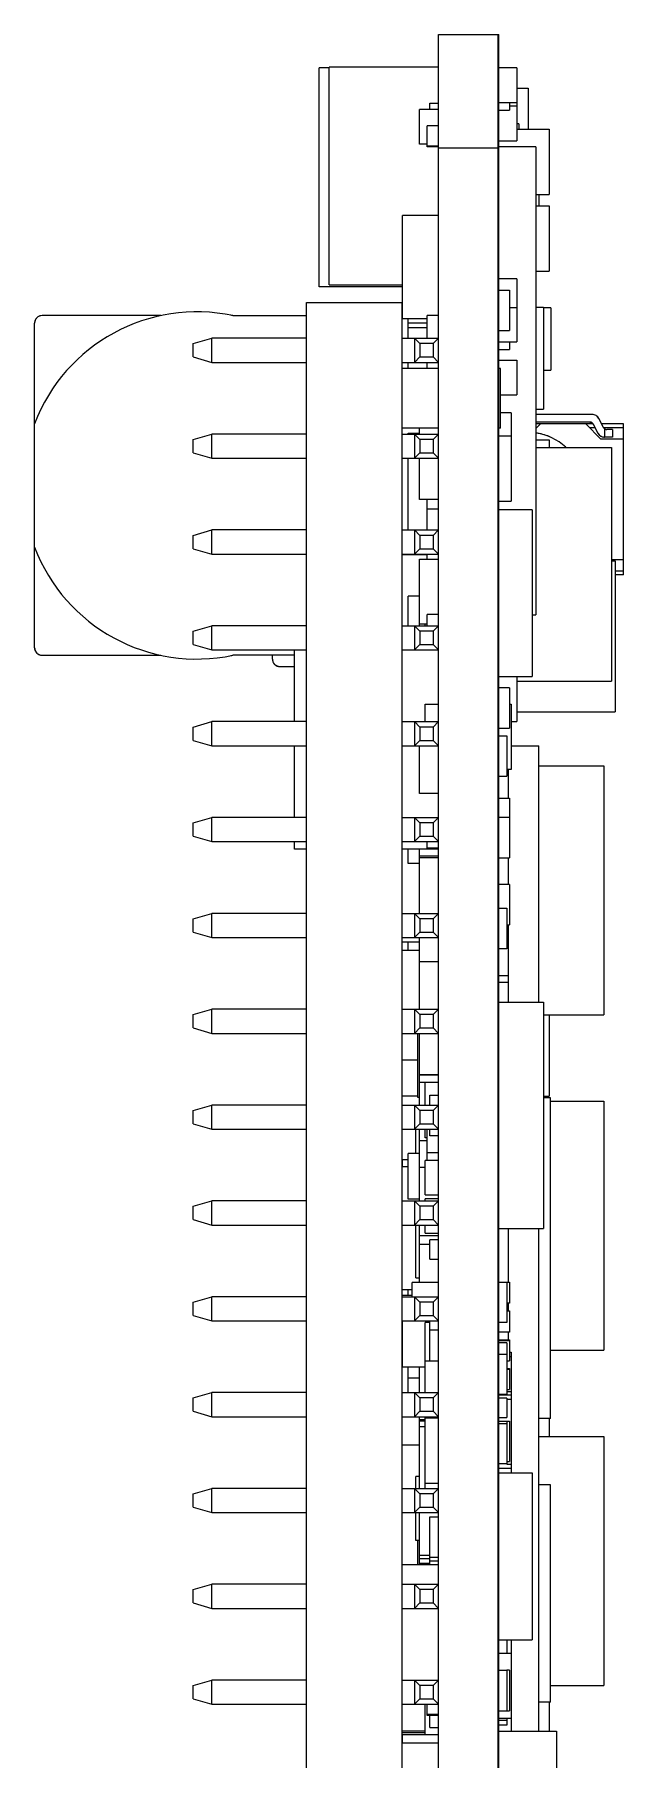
# Model space of a CAD drawing. Header units: millimetres. Extents: x 15 to 418, y 12 to 300.
# Drawn here: x 237.61 to 253.21, y 162.66 to 208.37 of the extents above; entities that cross this region are included whole.
import ezdxf

# ---------------------------------------------------------------- set-up
doc = ezdxf.new("R2010")
doc.units = ezdxf.units.MM
doc.header["$LTSCALE"] = 23.1
doc.layers.get('0').update_dxf_attribs({"linetype": 'CONTINUOUS'})

msp = doc.modelspace()

# ---------------------------------------------------------------- linework, layer by layer
at = {"color": 7, "linetype": 'Continuous'}
for p, q in [((248.311, 123.372), (248.311, 208.372)), ((248.311, 208.372), (249.911, 208.372)), ((249.889, 123.372), (249.889, 208.372)), ((249.911, 123.372), (249.911, 208.372)), ((245.151, 201.686), (245.151, 207.486)), ((245.411, 207.486), (245.151, 207.486)), ((245.411, 201.734), (245.411, 207.503)), ((248.311, 207.503), (245.411, 207.503)), ((250.389, 207.488), (249.911, 207.488)), ((250.389, 207.488), (250.389, 205.558)), ((250.389, 206.949), (250.689, 206.949)), ((250.689, 206.949), (250.689, 205.863)), ((247.811, 205.47), (247.811, 206.384)), ((248.311, 206.384), (247.811, 206.384)), ((248.081, 206.384), (248.081, 206.551)), ((248.081, 206.551), (248.311, 206.551)), ((249.911, 206.574), (250.389, 206.574)), ((249.911, 206.369), (250.189, 206.369)), ((250.189, 206.574), (250.189, 206.369)), ((250.389, 206.472), (250.189, 206.472)), ((248.011, 205.393), (248.011, 205.953)), ((248.311, 205.953), (248.011, 205.953)), ((250.439, 206.008), (250.389, 206.008)), ((250.389, 205.863), (251.239, 205.863)), ((250.439, 206.008), (250.439, 205.863)), ((251.239, 205.863), (251.239, 204.136)), ((248.011, 205.47), (247.811, 205.47)), ((248.311, 205.417), (248.011, 205.417)), ((248.311, 205.393), (248.011, 205.393)), ((248.311, 205.372), (249.911, 205.372)), ((249.911, 205.558), (250.389, 205.558)), ((250.889, 205.396), (249.911, 205.396)), ((250.889, 205.396), (250.889, 192.996)), ((250.889, 204.136), (251.239, 204.136)), ((250.969, 204.136), (250.969, 203.831)), ((247.361, 200.834), (247.361, 203.577)), ((248.311, 203.577), (247.361, 203.577)), ((250.889, 203.831), (251.239, 203.831)), ((251.239, 203.831), (251.239, 202.104)), ((250.889, 202.104), (251.239, 202.104)), ((247.361, 201.686), (245.151, 201.686)), ((245.411, 201.734), (247.361, 201.734)), ((250.389, 201.9), (249.911, 201.9)), ((250.389, 201.9), (250.389, 200.224)), ((244.811, 150.472), (244.811, 201.272)), ((244.811, 201.272), (247.351, 201.272)), ((247.351, 150.472), (247.351, 201.272)), ((249.911, 201.597), (250.189, 201.597)), ((250.189, 201.597), (250.189, 200.527)), ((237.611, 192.122), (237.611, 200.722)), ((240.957, 200.922), (237.811, 200.922)), ((242.865, 200.922), (244.811, 200.922)), ((247.351, 200.922), (247.361, 200.922)), ((248.011, 200.834), (247.361, 200.834)), ((247.511, 200.322), (247.511, 200.834)), ((248.011, 200.726), (247.511, 200.726)), ((248.011, 200.322), (248.011, 200.925)), ((248.311, 200.925), (248.011, 200.925)), ((250.189, 201.138), (250.389, 201.138)), ((250.889, 201.142), (251.089, 201.142)), ((251.089, 201.142), (251.089, 198.442)), ((251.289, 201.126), (251.089, 201.126)), ((251.289, 201.126), (251.289, 199.475)), ((241.811, 200.179), (242.311, 200.322)), ((242.311, 199.682), (242.311, 200.322)), ((244.811, 200.322), (242.311, 200.322)), ((247.351, 200.322), (248.311, 200.322)), ((248.011, 200.599), (247.511, 200.599)), ((247.671, 200.322), (247.671, 199.682)), ((247.814, 200.179), (247.671, 200.322)), ((248.311, 200.322), (248.167, 200.179)), ((249.911, 200.527), (250.189, 200.527)), ((241.811, 199.826), (241.811, 200.179)), ((241.811, 199.826), (242.311, 199.682)), ((247.671, 199.682), (247.814, 199.826)), ((247.814, 200.179), (247.814, 199.826)), ((248.167, 200.179), (247.814, 200.179)), ((247.814, 199.826), (248.167, 199.826)), ((248.167, 200.179), (248.167, 199.826)), ((248.167, 199.826), (248.311, 199.682)), ((249.911, 200.224), (250.389, 200.224)), ((249.911, 200.02), (250.189, 200.02)), ((250.189, 200.224), (250.189, 200.02)), ((242.311, 199.682), (244.811, 199.682)), ((247.351, 199.682), (248.311, 199.682)), ((248.311, 199.522), (247.351, 199.522)), ((247.511, 199.522), (247.511, 199.682)), ((248.011, 199.522), (248.011, 199.682)), ((249.911, 199.741), (250.389, 199.741)), ((249.951, 199.522), (249.911, 199.522)), ((249.951, 197.942), (249.951, 199.522)), ((250.389, 199.741), (250.389, 198.827)), ((251.089, 199.475), (251.289, 199.475)), ((249.951, 198.827), (250.389, 198.827)), ((250.889, 198.442), (251.089, 198.442)), ((250.239, 198.344), (249.951, 198.344)), ((250.239, 198.344), (250.239, 196.008)), ((252.381, 198.302), (250.889, 198.302)), ((251.012, 198.052), (250.889, 197.93)), ((252.407, 198.052), (250.889, 198.052)), ((250.912, 197.952), (250.889, 197.952)), ((252.321, 198.102), (250.902, 198.102)), ((252.611, 197.652), (252.211, 198.052)), ((252.46, 197.952), (252.311, 197.952)), ((252.409, 198.049), (252.534, 197.81)), ((252.683, 197.956), (252.559, 198.195)), ((253.211, 198.052), (252.633, 198.052)), ((253.211, 197.952), (252.685, 197.952)), ((253.211, 194.052), (253.211, 198.052)), ((241.811, 197.639), (242.311, 197.782)), ((241.811, 197.286), (241.811, 197.639)), ((242.311, 197.142), (242.311, 197.782)), ((244.811, 197.782), (242.311, 197.782)), ((248.311, 197.942), (247.351, 197.942)), ((247.351, 197.782), (248.311, 197.782)), ((247.511, 197.782), (247.511, 197.805)), ((247.511, 197.805), (247.811, 197.805)), ((247.671, 197.782), (247.671, 197.142)), ((247.814, 197.639), (247.671, 197.782)), ((247.811, 197.774), (247.811, 197.942)), ((247.814, 197.639), (247.814, 197.286)), ((248.167, 197.639), (247.814, 197.639)), ((248.311, 197.782), (248.167, 197.639)), ((248.167, 197.639), (248.167, 197.286)), ((249.951, 197.942), (249.911, 197.942)), ((249.911, 197.735), (250.239, 197.735)), ((250.889, 197.633), (251.239, 197.633)), ((251.239, 197.633), (251.239, 197.431)), ((253.211, 197.652), (252.611, 197.652)), ((252.916, 197.702), (252.711, 197.702)), ((252.716, 197.702), (252.716, 197.919)), ((252.916, 197.902), (252.772, 197.902)), ((252.916, 197.902), (252.916, 197.702)), ((241.811, 197.286), (242.311, 197.142)), ((242.311, 197.142), (244.811, 197.142)), ((247.351, 197.142), (248.311, 197.142)), ((247.511, 195.242), (247.511, 197.142)), ((247.671, 197.142), (247.814, 197.286)), ((247.811, 196.046), (247.811, 197.142)), ((247.814, 197.286), (248.167, 197.286)), ((248.167, 197.286), (248.311, 197.142)), ((250.889, 197.431), (252.889, 197.431)), ((252.889, 197.431), (252.889, 191.231)), ((248.311, 196.046), (247.811, 196.046)), ((248.011, 195.242), (248.011, 196.046)), ((248.311, 195.794), (248.011, 195.794)), ((249.911, 196.008), (250.239, 196.008)), ((250.789, 195.779), (249.911, 195.779)), ((250.789, 195.779), (250.789, 191.359)), ((241.811, 195.099), (242.311, 195.242)), ((242.311, 194.602), (242.311, 195.242)), ((244.811, 195.242), (242.311, 195.242)), ((247.351, 195.242), (248.311, 195.242)), ((247.671, 195.242), (247.671, 194.602)), ((247.814, 195.099), (247.671, 195.242)), ((248.311, 195.242), (248.167, 195.099)), ((241.811, 194.746), (241.811, 195.099)), ((241.811, 194.746), (242.311, 194.602)), ((247.671, 194.602), (247.814, 194.746)), ((247.814, 195.099), (247.814, 194.746)), ((248.167, 195.099), (247.814, 195.099)), ((247.814, 194.746), (248.167, 194.746)), ((248.167, 195.099), (248.167, 194.746)), ((248.167, 194.746), (248.311, 194.602)), ((242.311, 194.602), (244.811, 194.602)), ((247.351, 194.602), (248.311, 194.602)), ((248.011, 194.585), (247.351, 194.585)), ((247.811, 192.702), (247.811, 194.472)), ((247.811, 194.472), (248.311, 194.472)), ((248.011, 194.472), (248.011, 194.602)), ((253.211, 194.452), (252.889, 194.452)), ((252.889, 194.426), (252.989, 194.426)), ((252.989, 194.426), (252.989, 190.426)), ((253.211, 194.152), (252.989, 194.152)), ((253.211, 194.052), (252.989, 194.052)), ((247.511, 192.702), (247.511, 193.487)), ((247.811, 193.487), (247.511, 193.487)), ((248.011, 192.702), (248.011, 192.999)), ((248.311, 192.999), (248.011, 192.999)), ((250.789, 192.996), (250.889, 192.996)), ((241.811, 192.559), (242.311, 192.702)), ((241.811, 192.206), (241.811, 192.559)), ((242.311, 192.062), (242.311, 192.702)), ((244.811, 192.702), (242.311, 192.702)), ((247.351, 192.702), (248.311, 192.702)), ((247.671, 192.702), (247.671, 192.062)), ((247.814, 192.559), (247.671, 192.702)), ((248.011, 192.744), (247.811, 192.744)), ((247.814, 192.559), (247.814, 192.206)), ((248.167, 192.559), (247.814, 192.559)), ((247.961, 192.702), (247.961, 192.744)), ((248.311, 192.702), (248.167, 192.559)), ((248.167, 192.559), (248.167, 192.206)), ((241.811, 192.206), (242.311, 192.062)), ((242.311, 192.062), (244.811, 192.062)), ((244.501, 190.162), (244.501, 192.062)), ((247.351, 192.062), (248.311, 192.062)), ((247.671, 192.062), (247.814, 192.206)), ((247.814, 192.206), (248.167, 192.206)), ((248.167, 192.206), (248.311, 192.062)), ((237.811, 191.922), (240.957, 191.922)), ((244.501, 191.922), (242.865, 191.922)), ((243.911, 191.822), (243.911, 191.922)), ((243.911, 191.822), (243.916, 191.791)), ((244.111, 191.622), (244.501, 191.622)), ((249.911, 191.359), (250.789, 191.359)), ((250.389, 191.359), (250.389, 190.166)), ((250.389, 191.231), (252.889, 191.231)), ((250.189, 191.056), (249.911, 191.056)), ((250.189, 191.056), (250.189, 189.985)), ((247.961, 190.162), (247.961, 190.623)), ((247.961, 190.623), (248.311, 190.623)), ((250.189, 190.623), (250.239, 190.623)), ((250.239, 190.623), (250.239, 188.896)), ((250.389, 190.426), (252.989, 190.426)), ((241.811, 190.019), (242.311, 190.162)), ((241.811, 189.666), (241.811, 190.019)), ((242.311, 189.522), (242.311, 190.162)), ((244.811, 190.162), (242.311, 190.162)), ((247.351, 190.162), (248.311, 190.162)), ((247.671, 190.162), (247.671, 189.522)), ((247.814, 190.019), (247.671, 190.162)), ((247.814, 190.019), (247.814, 189.666)), ((248.167, 190.019), (247.814, 190.019)), ((248.311, 190.162), (248.167, 190.019)), ((248.167, 190.019), (248.167, 189.666)), ((249.911, 189.986), (250.189, 189.986)), ((249.911, 189.985), (250.189, 189.985)), ((249.911, 189.787), (250.119, 189.787)), ((250.119, 189.787), (250.119, 188.715)), ((250.239, 190.166), (250.389, 190.166)), ((241.811, 189.666), (242.311, 189.522)), ((242.311, 189.522), (244.811, 189.522)), ((244.501, 187.622), (244.501, 189.522)), ((247.351, 189.522), (248.311, 189.522)), ((247.671, 189.522), (247.814, 189.666)), ((247.811, 188.261), (247.811, 189.522)), ((247.814, 189.666), (248.167, 189.666)), ((248.167, 189.666), (248.311, 189.522)), ((250.239, 189.522), (250.97, 189.522)), ((250.97, 182.726), (250.97, 189.522)), ((250.239, 188.896), (250.119, 188.896)), ((250.161, 188.134), (250.161, 188.896)), ((250.97, 188.995), (252.689, 188.995)), ((252.689, 188.995), (252.689, 182.395)), ((249.911, 188.715), (250.119, 188.715)), ((248.311, 188.261), (247.811, 188.261)), ((249.911, 188.134), (250.189, 188.134)), ((250.189, 188.134), (250.189, 186.557)), ((241.811, 187.479), (242.311, 187.622)), ((241.811, 187.126), (241.811, 187.479)), ((242.311, 186.982), (242.311, 187.622)), ((244.811, 187.622), (242.311, 187.622)), ((247.351, 187.622), (248.311, 187.622)), ((247.671, 187.622), (247.671, 186.982)), ((247.814, 187.479), (247.671, 187.622)), ((247.814, 187.479), (247.814, 187.126)), ((248.167, 187.479), (247.814, 187.479)), ((248.311, 187.622), (248.167, 187.479)), ((248.167, 187.479), (248.167, 187.126)), ((249.911, 187.627), (250.189, 187.627)), ((241.811, 187.126), (242.311, 186.982)), ((242.311, 186.982), (244.811, 186.982)), ((244.501, 186.78), (244.501, 186.982)), ((247.351, 186.982), (248.311, 186.982)), ((247.671, 186.982), (247.814, 187.126)), ((247.814, 187.126), (248.167, 187.126)), ((248.011, 186.787), (248.011, 186.982)), ((248.167, 187.126), (248.311, 186.982)), ((244.811, 186.78), (244.501, 186.78)), ((248.011, 186.78), (247.351, 186.78)), ((247.511, 186.401), (247.511, 186.78)), ((247.811, 185.082), (247.811, 186.78)), ((248.311, 186.598), (247.811, 186.598)), ((247.811, 186.559), (248.311, 186.559)), ((248.311, 186.81), (248.011, 186.81)), ((248.311, 186.787), (248.011, 186.787)), ((249.911, 186.557), (250.189, 186.557)), ((250.161, 185.849), (250.161, 186.557)), ((247.811, 186.401), (247.511, 186.401)), ((250.189, 185.849), (249.911, 185.849)), ((250.189, 185.849), (250.189, 184.778)), ((249.911, 185.215), (250.119, 185.215)), ((250.119, 185.215), (250.119, 184.143)), ((241.811, 184.939), (242.311, 185.082)), ((241.811, 184.586), (241.811, 184.939)), ((242.311, 184.442), (242.311, 185.082)), ((244.811, 185.082), (242.311, 185.082)), ((247.351, 185.082), (248.311, 185.082)), ((247.671, 185.082), (247.671, 184.442)), ((247.814, 184.939), (247.671, 185.082)), ((247.814, 184.939), (247.814, 184.586)), ((248.167, 184.939), (247.814, 184.939)), ((248.311, 185.082), (248.167, 184.939)), ((248.167, 184.939), (248.167, 184.586)), ((250.119, 184.779), (250.189, 184.779)), ((250.119, 184.778), (250.189, 184.778)), ((250.161, 182.726), (250.161, 184.778)), ((241.811, 184.586), (242.311, 184.442)), ((242.311, 184.442), (244.811, 184.442)), ((247.351, 184.442), (248.311, 184.442)), ((247.351, 184.324), (247.811, 184.324)), ((247.511, 184.095), (247.511, 184.324)), ((247.671, 184.442), (247.814, 184.586)), ((247.811, 182.542), (247.811, 184.442)), ((247.814, 184.586), (248.167, 184.586)), ((248.167, 184.586), (248.311, 184.442)), ((247.811, 184.095), (247.351, 184.095)), ((247.811, 183.804), (248.311, 183.804)), ((250.119, 184.143), (249.911, 184.143)), ((249.911, 183.435), (250.161, 183.435)), ((249.911, 183.257), (250.161, 183.257)), ((241.811, 182.399), (242.311, 182.542)), ((242.311, 181.902), (242.311, 182.542)), ((244.811, 182.542), (242.311, 182.542)), ((247.351, 182.542), (248.311, 182.542)), ((247.671, 182.542), (247.671, 181.902)), ((247.814, 182.399), (247.671, 182.542)), ((248.311, 182.542), (248.167, 182.399)), ((249.911, 182.726), (251.089, 182.726)), ((251.089, 182.726), (251.089, 176.726)), ((241.811, 182.046), (241.811, 182.399)), ((241.811, 182.046), (242.311, 181.902)), ((247.671, 181.902), (247.814, 182.046)), ((247.814, 182.399), (247.814, 182.046)), ((248.167, 182.399), (247.814, 182.399)), ((247.814, 182.046), (248.167, 182.046)), ((248.167, 182.399), (248.167, 182.046)), ((248.167, 182.046), (248.311, 181.902)), ((251.089, 182.395), (252.689, 182.395)), ((251.239, 182.395), (251.239, 180.234)), ((242.311, 181.902), (244.811, 181.902)), ((247.351, 181.902), (248.311, 181.902)), ((247.761, 180.203), (247.761, 181.902)), ((247.811, 180.806), (247.811, 181.902)), ((247.351, 181.199), (247.761, 181.199)), ((248.311, 180.806), (247.811, 180.806)), ((247.811, 180.002), (247.811, 180.793)), ((248.311, 180.793), (247.811, 180.793)), ((248.311, 180.603), (247.811, 180.603)), ((247.961, 180.002), (247.961, 180.603)), ((247.761, 180.234), (247.351, 180.234)), ((247.811, 180.203), (247.761, 180.203)), ((248.081, 180.002), (248.081, 180.262)), ((248.081, 180.262), (248.311, 180.262)), ((251.089, 180.234), (251.239, 180.234)), ((251.275, 180.194), (251.089, 180.194)), ((241.811, 179.859), (242.311, 180.002)), ((241.811, 179.506), (241.811, 179.859)), ((242.311, 179.362), (242.311, 180.002)), ((244.811, 180.002), (242.311, 180.002)), ((247.351, 180.002), (248.311, 180.002)), ((247.671, 180.002), (247.671, 179.362)), ((247.814, 179.859), (247.671, 180.002)), ((247.814, 179.859), (247.814, 179.506)), ((248.167, 179.859), (247.814, 179.859)), ((248.311, 180.002), (248.167, 179.859)), ((248.167, 179.859), (248.167, 179.506)), ((251.275, 180.105), (252.689, 180.105)), ((252.689, 180.105), (252.689, 173.505)), ((241.811, 179.506), (242.311, 179.362)), ((242.311, 179.362), (244.811, 179.362)), ((247.351, 179.362), (248.311, 179.362)), ((247.671, 179.362), (247.814, 179.506)), ((247.711, 178.717), (247.711, 179.359)), ((247.811, 177.454), (247.811, 179.362)), ((247.814, 179.506), (248.167, 179.506)), ((247.961, 179.13), (247.961, 179.362)), ((248.011, 178.532), (248.011, 179.362)), ((248.081, 179.19), (248.081, 179.362)), ((248.167, 179.506), (248.311, 179.362)), ((247.811, 179.066), (248.011, 179.066)), ((248.011, 179.13), (247.961, 179.13)), ((248.311, 179.19), (248.081, 179.19)), ((247.511, 178.367), (247.351, 178.367)), ((247.361, 178.367), (247.361, 178.558)), ((247.361, 178.558), (247.511, 178.558)), ((247.511, 177.511), (247.511, 178.717)), ((247.811, 178.717), (247.511, 178.717)), ((247.961, 178.343), (247.811, 178.343)), ((247.961, 177.618), (247.961, 178.532)), ((248.311, 178.532), (247.961, 178.532)), ((248.311, 178.737), (248.011, 178.737)), ((241.811, 177.319), (242.311, 177.462)), ((242.311, 176.822), (242.311, 177.462)), ((244.811, 177.462), (242.311, 177.462)), ((247.351, 177.462), (248.311, 177.462)), ((247.811, 177.511), (247.511, 177.511)), ((247.671, 177.462), (247.671, 176.822)), ((247.814, 177.319), (247.671, 177.462)), ((247.961, 177.618), (248.311, 177.618)), ((247.961, 177.462), (247.961, 177.516)), ((248.311, 177.516), (247.961, 177.516)), ((248.311, 177.462), (248.167, 177.319)), ((241.811, 176.966), (241.811, 177.319)), ((241.811, 176.966), (242.311, 176.822)), ((247.671, 176.822), (247.814, 176.966)), ((247.814, 177.319), (247.814, 176.966)), ((248.167, 177.319), (247.814, 177.319)), ((247.814, 176.966), (248.167, 176.966)), ((248.167, 177.319), (248.167, 176.966)), ((248.167, 176.966), (248.311, 176.822)), ((242.311, 176.822), (244.811, 176.822)), ((247.351, 176.822), (248.311, 176.822)), ((247.711, 175.424), (247.711, 176.822)), ((247.811, 175.3), (247.811, 176.822)), ((248.311, 176.539), (247.811, 176.539)), ((247.961, 176.602), (247.961, 176.822)), ((247.961, 176.602), (248.311, 176.602)), ((249.911, 176.726), (251.089, 176.726)), ((250.161, 175.307), (250.161, 176.726)), ((250.97, 163.407), (250.97, 176.726)), ((247.811, 176.311), (248.081, 176.311)), ((248.081, 175.914), (248.081, 176.427)), ((248.311, 176.427), (248.081, 176.427)), ((248.081, 175.914), (248.311, 175.914)), ((247.351, 175.117), (247.611, 175.117)), ((247.511, 174.951), (247.511, 175.117)), ((247.611, 174.922), (247.611, 175.3)), ((248.311, 175.3), (247.611, 175.3)), ((247.711, 175.424), (247.811, 175.424)), ((249.911, 175.309), (250.119, 175.309)), ((250.119, 175.309), (250.119, 174.237)), ((250.119, 175.307), (250.189, 175.307)), ((250.189, 175.307), (250.189, 174.747)), ((241.811, 174.779), (242.311, 174.922)), ((241.811, 174.426), (241.811, 174.779)), ((242.311, 174.282), (242.311, 174.922)), ((244.811, 174.922), (242.311, 174.922)), ((247.611, 174.951), (247.351, 174.951)), ((247.351, 174.922), (248.311, 174.922)), ((247.671, 174.922), (247.671, 174.282)), ((247.814, 174.779), (247.671, 174.922)), ((247.814, 174.779), (247.814, 174.426)), ((248.167, 174.779), (247.814, 174.779)), ((248.311, 174.922), (248.167, 174.779)), ((248.167, 174.779), (248.167, 174.426)), ((250.189, 174.747), (250.119, 174.747)), ((250.161, 174.545), (250.161, 174.747)), ((241.811, 174.426), (242.311, 174.282)), ((242.311, 174.282), (244.811, 174.282)), ((247.351, 174.282), (248.311, 174.282)), ((247.361, 173.059), (247.361, 174.279)), ((247.671, 174.282), (247.814, 174.426)), ((247.814, 174.426), (248.167, 174.426)), ((247.961, 172.382), (247.961, 174.24)), ((248.081, 174.24), (247.961, 174.24)), ((248.081, 173.224), (248.081, 174.293)), ((248.167, 174.426), (248.311, 174.282)), ((250.119, 174.237), (249.911, 174.237)), ((250.119, 174.545), (250.189, 174.545)), ((250.189, 174.545), (250.189, 173.985)), ((248.311, 174.039), (248.081, 174.039)), ((250.189, 173.985), (249.911, 173.985)), ((249.911, 173.783), (250.189, 173.783)), ((249.911, 173.76), (250.189, 173.76)), ((250.161, 173.783), (250.161, 173.985)), ((250.189, 173.783), (250.189, 173.223)), ((250.119, 173.696), (249.911, 173.696)), ((249.911, 173.404), (250.119, 173.404)), ((250.119, 173.696), (250.119, 172.332)), ((250.189, 173.452), (250.239, 173.452)), ((250.239, 173.325), (250.189, 173.325)), ((250.239, 173.452), (250.239, 170.252)), ((251.275, 173.505), (252.689, 173.505)), ((247.961, 173.059), (247.361, 173.059)), ((247.511, 172.382), (247.511, 173.059)), ((247.811, 172.382), (247.811, 173.059)), ((247.961, 173.224), (248.311, 173.224)), ((250.119, 173.223), (250.189, 173.223)), ((250.119, 173.021), (250.189, 173.021)), ((250.119, 172.998), (250.189, 172.998)), ((250.189, 173.021), (250.189, 172.461)), ((241.811, 172.239), (242.311, 172.382)), ((242.311, 171.742), (242.311, 172.382)), ((244.811, 172.382), (242.311, 172.382)), ((247.351, 172.382), (248.311, 172.382)), ((247.511, 172.773), (247.811, 172.773)), ((247.671, 172.382), (247.671, 171.742)), ((247.814, 172.239), (247.671, 172.382)), ((248.311, 172.382), (248.167, 172.239)), ((250.119, 172.461), (250.189, 172.461)), ((250.119, 172.411), (250.239, 172.411)), ((241.811, 171.886), (241.811, 172.239)), ((247.814, 172.239), (247.814, 171.886)), ((248.167, 172.239), (247.814, 172.239)), ((248.167, 172.239), (248.167, 171.886)), ((250.119, 172.332), (249.911, 172.332)), ((250.239, 172.309), (249.911, 172.309)), ((250.119, 172.236), (249.911, 172.236)), ((250.119, 172.236), (250.119, 171.723)), ((250.119, 172.208), (250.239, 172.208)), ((241.811, 171.886), (242.311, 171.742)), ((242.311, 171.742), (244.811, 171.742)), ((247.351, 171.742), (248.311, 171.742)), ((247.671, 171.742), (247.814, 171.886)), ((247.811, 169.842), (247.811, 171.742)), ((247.961, 171.662), (247.811, 171.662)), ((247.961, 171.624), (247.811, 171.624)), ((247.811, 171.485), (247.961, 171.485)), ((247.814, 171.886), (248.167, 171.886)), ((247.961, 169.842), (247.961, 171.742)), ((248.311, 171.7), (247.961, 171.7)), ((248.167, 171.886), (248.311, 171.742)), ((249.911, 171.723), (250.119, 171.723)), ((249.911, 171.626), (250.119, 171.626)), ((249.911, 171.563), (250.119, 171.563)), ((250.119, 171.626), (250.119, 170.491)), ((250.119, 171.625), (250.189, 171.625)), ((250.189, 171.625), (250.189, 170.555)), ((251.275, 171.699), (250.97, 171.699)), ((251.239, 171.699), (251.239, 171.215)), ((247.811, 170.989), (247.351, 170.989)), ((250.97, 171.215), (252.689, 171.215)), ((252.689, 171.215), (252.689, 164.615)), ((250.119, 170.555), (250.189, 170.555)), ((247.711, 169.842), (247.711, 170.162)), ((247.811, 170.162), (247.711, 170.162)), ((250.119, 170.491), (249.911, 170.491)), ((249.911, 170.379), (250.239, 170.379)), ((249.911, 170.252), (250.789, 170.252)), ((250.119, 170.481), (250.239, 170.481)), ((250.789, 170.252), (250.789, 165.832)), ((241.811, 169.699), (242.311, 169.842)), ((241.811, 169.346), (241.811, 169.699)), ((242.311, 169.202), (242.311, 169.842)), ((244.811, 169.842), (242.311, 169.842)), ((247.351, 169.842), (248.311, 169.842)), ((247.671, 169.842), (247.671, 169.202)), ((247.814, 169.699), (247.671, 169.842)), ((247.814, 169.699), (247.814, 169.346)), ((248.167, 169.699), (247.814, 169.699)), ((248.311, 169.973), (247.961, 169.973)), ((248.311, 169.842), (248.167, 169.699)), ((248.167, 169.699), (248.167, 169.346)), ((251.275, 169.935), (250.97, 169.935)), ((241.811, 169.346), (242.311, 169.202)), ((242.311, 169.202), (244.811, 169.202)), ((247.351, 169.202), (248.311, 169.202)), ((247.671, 169.202), (247.814, 169.346)), ((247.711, 168.462), (247.711, 169.202)), ((247.811, 167.814), (247.811, 169.202)), ((247.814, 169.346), (248.167, 169.346)), ((248.167, 169.346), (248.311, 169.202)), ((248.081, 167.814), (248.081, 169.086)), ((248.081, 169.086), (248.311, 169.086)), ((247.811, 168.462), (247.711, 168.462)), ((247.761, 167.814), (247.761, 168.462)), ((248.311, 167.814), (247.351, 167.814)), ((248.081, 168.068), (247.811, 168.068)), ((248.081, 167.979), (247.811, 167.979)), ((248.081, 167.852), (247.811, 167.852)), ((248.311, 168.014), (248.081, 168.014)), ((248.311, 167.918), (248.081, 167.918)), ((241.811, 167.159), (242.311, 167.302)), ((241.811, 166.806), (241.811, 167.159)), ((242.311, 166.662), (242.311, 167.302)), ((244.811, 167.302), (242.311, 167.302)), ((247.351, 167.302), (248.311, 167.302)), ((247.671, 167.302), (247.671, 166.662)), ((247.814, 167.159), (247.671, 167.302)), ((248.167, 167.159), (247.814, 167.159)), ((247.814, 167.159), (247.814, 166.806)), ((248.311, 167.302), (248.167, 167.159)), ((248.167, 167.159), (248.167, 166.806)), ((241.811, 166.806), (242.311, 166.662)), ((242.311, 166.662), (244.811, 166.662)), ((247.351, 166.662), (248.311, 166.662)), ((247.671, 166.662), (247.814, 166.806)), ((247.814, 166.806), (248.167, 166.806)), ((248.167, 166.806), (248.311, 166.662)), ((249.911, 165.832), (250.789, 165.832)), ((250.119, 165.832), (250.119, 165.477)), ((250.239, 165.832), (250.239, 163.407)), ((249.911, 165.477), (250.239, 165.477)), ((241.811, 164.619), (242.311, 164.762)), ((241.811, 164.266), (241.811, 164.619)), ((244.811, 164.762), (242.311, 164.762)), ((242.311, 164.122), (242.311, 164.762)), ((247.351, 164.762), (248.311, 164.762)), ((247.671, 164.762), (247.671, 164.122)), ((247.814, 164.619), (247.671, 164.762)), ((248.167, 164.619), (247.814, 164.619)), ((247.814, 164.619), (247.814, 164.266)), ((248.311, 164.762), (248.167, 164.619)), ((248.167, 164.619), (248.167, 164.266)), ((249.911, 165.022), (250.119, 165.022)), ((250.119, 165.022), (250.119, 163.95)), ((250.189, 165.021), (250.119, 165.021)), ((250.189, 165.021), (250.189, 163.95)), ((251.275, 164.615), (252.689, 164.615)), ((241.811, 164.266), (242.311, 164.122)), ((242.311, 164.122), (244.811, 164.122)), ((247.351, 164.122), (248.311, 164.122)), ((247.671, 164.122), (247.814, 164.266)), ((247.814, 164.266), (248.167, 164.266)), ((247.961, 163.318), (247.961, 164.122)), ((248.011, 163.825), (248.011, 164.122)), ((248.167, 164.266), (248.311, 164.122)), ((251.275, 164.179), (250.97, 164.179)), ((251.239, 164.179), (251.239, 163.407)), ((248.311, 163.849), (248.011, 163.849)), ((248.311, 163.825), (248.011, 163.825)), ((248.081, 163.506), (248.081, 163.825)), ((249.911, 163.95), (250.189, 163.95)), ((249.911, 163.75), (250.239, 163.75)), ((249.911, 163.696), (250.119, 163.696)), ((250.119, 163.951), (250.189, 163.951)), ((250.119, 163.75), (250.119, 163.569)), ((247.361, 163.419), (247.961, 163.419)), ((247.961, 163.369), (247.361, 163.369)), ((247.361, 163.318), (248.311, 163.318)), ((247.361, 163.094), (247.361, 163.318)), ((248.081, 163.506), (248.311, 163.506)), ((250.119, 163.569), (249.911, 163.569)), ((249.911, 163.407), (251.439, 163.407)), ((251.439, 163.407), (251.439, 159.978)), ((248.311, 163.094), (247.351, 163.094))]:
    msp.add_line(p, q, dxfattribs=at)
at = {"color": 4, "linetype": 'Continuous'}
for p, q in [((251.275, 171.699), (251.275, 180.194)), ((251.275, 164.179), (251.275, 169.935))]:
    msp.add_line(p, q, dxfattribs=at)
at = {"color": 7, "linetype": 'Continuous'}
for centre, radius, start, end in [((241.911, 196.422), 4.6, 78.0314, 159.1934), ((237.811, 200.722), 0.2, 89.9857, 180.0143), ((237.808, 200.723), 0.197, 157.9134, 163.3521), ((237.811, 200.722), 0.201, 146.5897, 157.8943), ((237.812, 200.721), 0.201, 140.3375, 146.5865), ((237.812, 200.721), 0.201, 123.4133, 129.6624), ((237.811, 200.722), 0.201, 112.1057, 123.4102), ((237.81, 200.725), 0.197, 106.6477, 112.0866), ((241.896, 196.329), 4.695, 78.0968, 78.8068), ((241.997, 196.384), 4.695, 158.4584, 159.128), ((252.321, 198.002), 0.1, 27.5596, 90.0036), ((252.316, 197.994), 0.109, 64.3654, 74.3273), ((252.318, 197.997), 0.105, 59.9452, 64.3206), ((252.319, 197.999), 0.104, 44.7276, 59.9466), ((252.381, 198.102), 0.2, 27.5621, 90.0011), ((252.773, 198.003), 0.102, 207.6552, 212.0293), ((252.772, 198.002), 0.1, 207.5596, 270.0036), ((250.711, 196.422), 1.4, 46.2297, 82.6473), ((250.713, 196.43), 1.392, 67.4587, 82.7036), ((250.71, 196.422), 1.401, 66.1683, 67.4818), ((252.711, 197.902), 0.2, 207.5621, 270.0011), ((252.701, 197.892), 0.185, 221.2894, 226.6076), ((252.723, 197.92), 0.222, 235.3657, 238.4743), ((252.713, 197.906), 0.204, 238.8664, 242.5101), ((252.712, 197.905), 0.203, 242.5076, 246.7734), ((252.711, 197.902), 0.199, 246.7786, 254.7064), ((252.711, 197.901), 0.198, 254.7156, 258.4516), ((252.712, 197.905), 0.203, 258.5154, 269.9214), ((252.773, 198.004), 0.102, 233.4873, 236.1232), ((252.77, 197.997), 0.0945, 248.0005, 253.7046), ((252.773, 198.008), 0.106, 253.7144, 259.1245), ((241.997, 196.461), 4.695, 200.8721, 201.5324), ((241.911, 196.422), 4.6, 200.8067, 281.9686), ((237.811, 192.122), 0.2, 179.9857, 270.0143), ((237.82, 192.129), 0.212, 214.5743, 218.9537), ((237.809, 192.12), 0.197, 218.9637, 230.7424), ((237.815, 192.129), 0.208, 230.8142, 236.381), ((241.896, 196.516), 4.694, 281.2227, 281.9031), ((244.111, 191.822), 0.2, 179.9846, 270.0154)]:
    msp.add_arc(centre, radius, start, end, dxfattribs=at)
at = {"color": 6, "linetype": 'Continuous'}
msp.add_arc((237.812, 192.123), 0.202, 181.9942, 197.8938, dxfattribs=at)
at = {"color": 7, "linetype": 'Continuous'}
for points in [[(237.619, 200.78), (237.614, 200.761), (237.611, 200.741), (237.611, 200.722)], [(237.811, 200.922), (237.792, 200.922), (237.772, 200.919), (237.753, 200.914)], [(252.321, 198.102), (252.329, 198.103), (252.338, 198.101), (252.346, 198.099)], [(252.392, 198.072), (252.399, 198.065), (252.405, 198.057), (252.409, 198.049)], [(252.712, 197.922), (252.702, 197.929), (252.694, 197.939), (252.687, 197.949)], [(252.561, 197.77), (252.551, 197.782), (252.542, 197.795), (252.534, 197.81)], [(252.597, 197.738), (252.589, 197.744), (252.581, 197.75), (252.573, 197.757)], [(252.716, 197.919), (252.722, 197.915), (252.728, 197.912), (252.735, 197.909)], [(237.611, 192.122), (237.614, 192.099), (237.616, 192.076), (237.623, 192.053)], [(237.623, 192.053), (237.628, 192.038), (237.636, 192.023), (237.646, 192.009)], [(237.7, 191.956), (237.715, 191.946), (237.731, 191.938), (237.747, 191.933)], [(237.747, 191.933), (237.768, 191.926), (237.789, 191.924), (237.811, 191.922)], [(243.916, 191.791), (243.918, 191.776), (243.921, 191.762), (243.925, 191.748)]]:
    msp.add_open_spline(points, degree=3, dxfattribs=at)
for points, knots in [([(252.559, 198.195), (252.55, 198.211), (252.529, 198.241), (252.486, 198.275), (252.436, 198.297), (252.399, 198.302), (252.381, 198.302)], [0, 0, 0, 0, 0.250011, 0.5, 0.749989, 1, 1, 1, 1]), ([(252.559, 198.195), (252.558, 198.198), (252.555, 198.204), (252.549, 198.212), (252.543, 198.22), (252.539, 198.225), (252.537, 198.228)], [0, 0, 0, 0, 0.249551, 0.502023, 0.750973, 1, 1, 1, 1]), ([(252.753, 197.904), (252.755, 197.904), (252.761, 197.903), (252.767, 197.902), (252.772, 197.902)], [0, 0, 0, 0, 0.252758, 1, 1, 1, 1]), ([(243.925, 191.748), (243.928, 191.737), (243.936, 191.716), (243.951, 191.7), (243.959, 191.692)], [0, 0, 0, 0, 0.501866, 1, 1, 1, 1]), ([(243.959, 191.692), (243.964, 191.687), (243.975, 191.677), (243.986, 191.667), (243.992, 191.662)], [0, 0, 0, 0, 0.501553, 1, 1, 1, 1]), ([(243.992, 191.662), (244, 191.655), (244.017, 191.642), (244.047, 191.631), (244.079, 191.625), (244.1, 191.623), (244.111, 191.622)], [0, 0, 0, 0, 0.248532, 0.499344, 0.749578, 1, 1, 1, 1])]:
    msp.add_open_spline(points, degree=3, knots=knots, dxfattribs=at)

doc.saveas('drawing.dxf')
